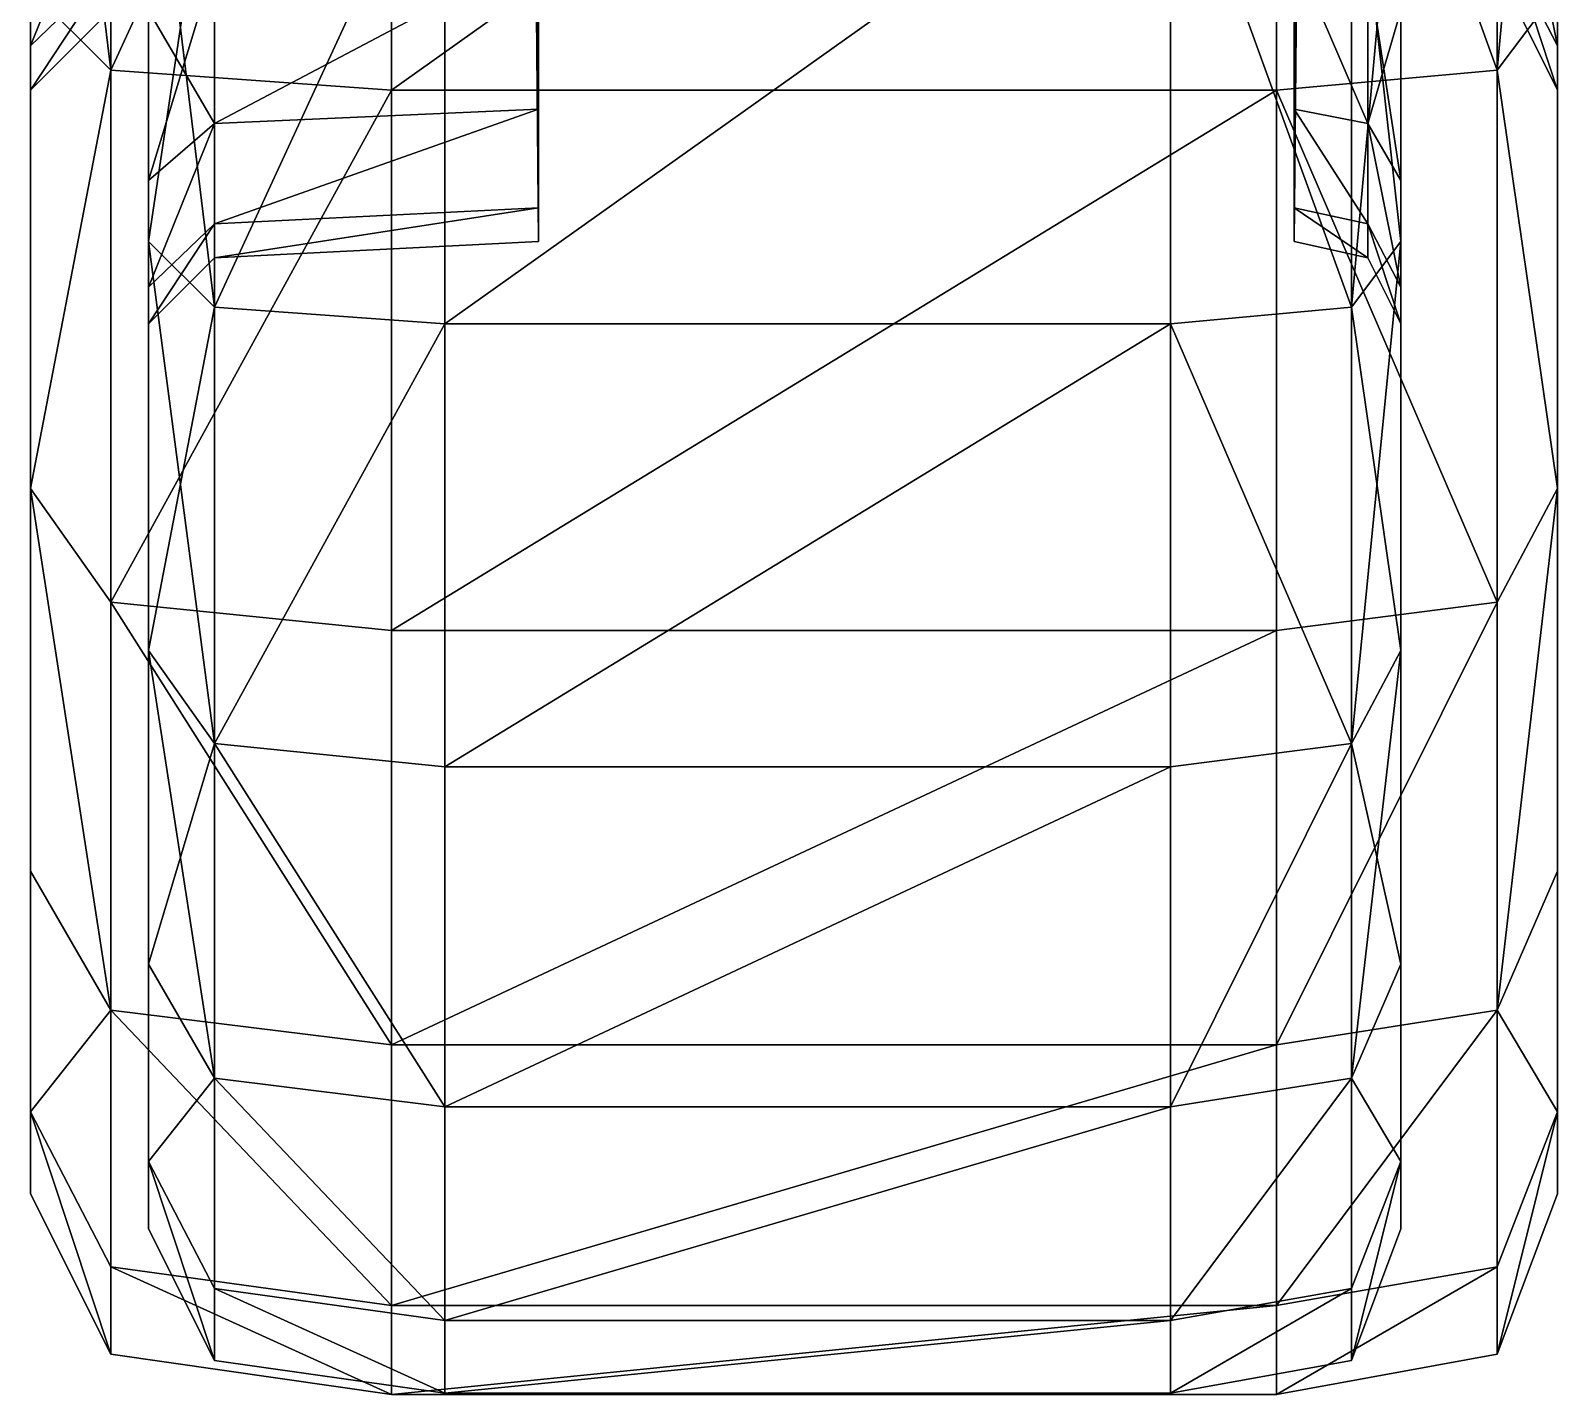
# Model space of a CAD drawing. Extents: x -1.01 to 1.01, y 0 to 4.77.
# Drawn here: x -0.9713 to -0.6735, y 0 to 0.266 of the extents above; entities that cross this region are included whole.
import ezdxf

# ---------------------------------------------------------------- set-up
doc = ezdxf.new("R2010")
doc.units = 0

msp = doc.modelspace()

# ---------------------------------------------------------------- linework, layer by layer
for points in [[(-0.872226, 0.224838, -2.41895), (-0.873975, 0.417357, -2.41895), (-0.872226, 0.231399, -2.369121)], [(-0.872226, 0.224838, -2.41895), (-0.872226, 0.231399, -2.46878), (-0.873975, 0.417357, -2.41895)], [(-0.872226, 0.231399, -2.46878), (-0.872226, 0.250632, -2.515213), (-0.873975, 0.417357, -2.41895)], [(-0.872226, 0.250632, -2.515213), (-0.872226, 0.281228, -2.555087), (-0.873975, 0.417357, -2.41895)], [(-0.872226, 0.250632, -2.322687), (-0.873975, 0.417357, -2.41895), (-0.872226, 0.281228, -2.282813)], [(-0.872226, 0.231399, -2.369121), (-0.873975, 0.417357, -2.41895), (-0.872226, 0.250632, -2.322687)], [(-0.724879, 0.224838, -2.41895), (-0.724879, 0.231399, -2.369121), (-0.723064, 0.417357, -2.418946)], [(-0.724879, 0.224838, -2.41895), (-0.723064, 0.417357, -2.418946), (-0.724879, 0.231399, -2.46878)], [(-0.724879, 0.231399, -2.46878), (-0.723064, 0.417357, -2.418946), (-0.724879, 0.250632, -2.515213)], [(-0.724879, 0.250632, -2.515213), (-0.723064, 0.417357, -2.418946), (-0.724879, 0.281228, -2.555087)], [(-0.724879, 0.250632, -2.322687), (-0.724879, 0.281228, -2.282813), (-0.723064, 0.417357, -2.418946)], [(-0.724879, 0.231399, -2.369121), (-0.724879, 0.250632, -2.322687), (-0.723064, 0.417357, -2.418946)], [(-0.955684, 0.258267, 0.264794), (-0.971336, 0.27392, 0.237683), (-0.971336, 0.387173, 0.284594)], [(-0.955684, 0.258267, 0.264794), (-0.971336, 0.387173, 0.284594), (-0.955684, 0.37907, 0.314832)], [(-0.955684, 0.258267, -0.602759), (-0.955684, 0.37907, -0.652797), (-0.971336, 0.387173, -0.622559)], [(-0.955684, 0.258267, -0.602759), (-0.971336, 0.387173, -0.622559), (-0.971336, 0.27392, -0.575648)], [(-0.685236, 0.258267, 0.264794), (-0.685236, 0.37907, 0.314832), (-0.673497, 0.387173, 0.284594)], [(-0.685236, 0.258267, 0.264794), (-0.673497, 0.387173, 0.284594), (-0.673497, 0.27392, 0.237683)], [(-0.685236, 0.258267, -0.602759), (-0.673497, 0.27392, -0.575648), (-0.673497, 0.387173, -0.622559)], [(-0.685236, 0.258267, -0.602759), (-0.673497, 0.387173, -0.622559), (-0.685236, 0.37907, -0.652797)], [(-0.971336, 0.176667, 0.163058), (-0.971336, 0.328853, 0.010873), (-0.971336, 0.381531, 0.051295)], [(-0.971336, 0.176667, 0.163058), (-0.971336, 0.381531, 0.051295), (-0.971336, 0.27392, 0.237683)], [(-0.971336, 0.176667, -0.501023), (-0.971336, 0.27392, -0.575648), (-0.971336, 0.381531, -0.38926)], [(-0.971336, 0.176667, -0.501023), (-0.971336, 0.381531, -0.38926), (-0.971336, 0.328853, -0.348838)], [(-0.673497, 0.176667, 0.163058), (-0.673497, 0.27392, 0.237683), (-0.673497, 0.381531, 0.051295)], [(-0.673497, 0.176667, 0.163058), (-0.673497, 0.381531, 0.051295), (-0.673497, 0.328853, 0.010873)], [(-0.673497, 0.176667, -0.501023), (-0.673497, 0.328853, -0.348838), (-0.673497, 0.381531, -0.38926)], [(-0.673497, 0.176667, -0.501023), (-0.673497, 0.381531, -0.38926), (-0.673497, 0.27392, -0.575648)], [(-0.955684, 0.258267, 0.264794), (-0.955684, 0.37907, 0.314832), (-0.9009, 0.377045, 0.322392)], [(-0.955684, 0.258267, -0.602759), (-0.9009, 0.377045, -0.660357), (-0.955684, 0.37907, -0.652797)], [(-0.685236, 0.258267, 0.264794), (-0.728281, 0.377045, 0.322392), (-0.685236, 0.37907, 0.314832)], [(-0.685236, 0.258267, -0.602759), (-0.685236, 0.37907, -0.652797), (-0.728281, 0.377045, -0.660357)], [(-0.9009, 0.254354, 0.271572), (-0.955684, 0.258267, 0.264794), (-0.9009, 0.377045, 0.322392)], [(-0.9009, 0.254354, -0.609537), (-0.9009, 0.377045, -0.660357), (-0.955684, 0.258267, -0.602759)], [(-0.728281, 0.254354, 0.271572), (-0.9009, 0.254354, 0.271572), (-0.728281, 0.377045, 0.322392)], [(-0.9009, 0.254354, 0.271572), (-0.9009, 0.377045, 0.322392), (-0.728281, 0.377045, 0.322392)], [(-0.728281, 0.254354, -0.609537), (-0.728281, 0.377045, -0.660357), (-0.9009, 0.254354, -0.609537)], [(-0.9009, 0.254354, -0.609537), (-0.728281, 0.377045, -0.660357), (-0.9009, 0.377045, -0.660357)], [(-0.728281, 0.254354, 0.271572), (-0.728281, 0.377045, 0.322392), (-0.685236, 0.258267, 0.264794)], [(-0.728281, 0.254354, -0.609537), (-0.685236, 0.258267, -0.602759), (-0.728281, 0.377045, -0.660357)], [(-0.971336, 0.102043, 0.065806), (-0.971336, 0.288431, -0.041805), (-0.971336, 0.328853, 0.010873)], [(-0.971336, 0.102043, 0.065806), (-0.971336, 0.328853, 0.010873), (-0.971336, 0.176667, 0.163058)], [(-0.971336, 0.102043, -0.403771), (-0.971336, 0.176667, -0.501023), (-0.971336, 0.328853, -0.348838)], [(-0.971336, 0.102043, -0.403771), (-0.971336, 0.328853, -0.348838), (-0.971336, 0.288431, -0.29616)], [(-0.673497, 0.102043, 0.065806), (-0.673497, 0.176667, 0.163058), (-0.673497, 0.328853, 0.010873)], [(-0.673497, 0.102043, 0.065806), (-0.673497, 0.328853, 0.010873), (-0.673497, 0.288431, -0.041805)], [(-0.673497, 0.102043, -0.403771), (-0.673497, 0.288431, -0.29616), (-0.673497, 0.328853, -0.348838)], [(-0.673497, 0.102043, -0.403771), (-0.673497, 0.328853, -0.348838), (-0.673497, 0.176667, -0.501023)], [(-0.935461, 0.212003, -2.063253), (-0.948296, 0.224838, -2.085485), (-0.948296, 0.317706, -2.047018)], [(-0.935461, 0.212003, -2.063253), (-0.948296, 0.317706, -2.047018), (-0.935461, 0.311062, -2.022222)], [(-0.948296, 0.224838, -2.085485), (-0.948296, 0.31308, -2.238323), (-0.948296, 0.317706, -2.047018)], [(-0.948296, 0.224838, -2.752416), (-0.935461, 0.311062, -2.815678), (-0.948296, 0.317706, -2.790883)], [(-0.948296, 0.224838, -2.752416), (-0.948296, 0.317706, -2.790883), (-0.948296, 0.31308, -2.599577)], [(-0.713694, 0.212003, -2.063253), (-0.713694, 0.311062, -2.022222), (-0.704068, 0.317706, -2.047018)], [(-0.713694, 0.212003, -2.063253), (-0.704068, 0.317706, -2.047018), (-0.704068, 0.224838, -2.085485)], [(-0.704068, 0.224838, -2.752416), (-0.704068, 0.317706, -2.790883), (-0.713694, 0.311062, -2.815678)], [(-0.704068, 0.224838, -2.085485), (-0.704068, 0.317706, -2.047018), (-0.704068, 0.31308, -2.238323)], [(-0.704068, 0.224838, -2.752416), (-0.704068, 0.31308, -2.599577), (-0.704068, 0.317706, -2.790883)], [(-0.948296, 0.145091, -2.146677), (-0.948296, 0.269883, -2.271469), (-0.948296, 0.31308, -2.238323)], [(-0.948296, 0.145091, -2.146677), (-0.948296, 0.31308, -2.238323), (-0.948296, 0.224838, -2.085485)], [(-0.948296, 0.145091, -2.691224), (-0.948296, 0.224838, -2.752416), (-0.948296, 0.31308, -2.599577)], [(-0.948296, 0.145091, -2.691224), (-0.948296, 0.31308, -2.599577), (-0.948296, 0.269883, -2.566432)], [(-0.704068, 0.145091, -2.146677), (-0.704068, 0.224838, -2.085485), (-0.704068, 0.31308, -2.238323)], [(-0.704068, 0.145091, -2.146677), (-0.704068, 0.31308, -2.238323), (-0.704068, 0.269883, -2.271469)], [(-0.704068, 0.145091, -2.691224), (-0.704068, 0.269883, -2.566432), (-0.704068, 0.31308, -2.599577)], [(-0.704068, 0.145091, -2.691224), (-0.704068, 0.31308, -2.599577), (-0.704068, 0.224838, -2.752416)], [(-0.935461, 0.212003, -2.774647), (-0.935461, 0.311062, -2.815678), (-0.948296, 0.224838, -2.752416)], [(-0.935461, 0.212003, -2.063253), (-0.935461, 0.311062, -2.022222), (-0.890538, 0.309401, -2.016023)], [(-0.935461, 0.212003, -2.774647), (-0.890538, 0.309401, -2.821877), (-0.935461, 0.311062, -2.815678)], [(-0.713694, 0.212003, -2.063253), (-0.748991, 0.309401, -2.016023), (-0.713694, 0.311062, -2.022222)], [(-0.713694, 0.212003, -2.774647), (-0.713694, 0.311062, -2.815678), (-0.748991, 0.309401, -2.821877)], [(-0.713694, 0.212003, -2.774647), (-0.704068, 0.224838, -2.752416), (-0.713694, 0.311062, -2.815678)], [(-0.890538, 0.208794, -2.057695), (-0.935461, 0.212003, -2.063253), (-0.890538, 0.309401, -2.016023)], [(-0.890538, 0.208794, -2.780205), (-0.890538, 0.309401, -2.821877), (-0.935461, 0.212003, -2.774647)], [(-0.748991, 0.208794, -2.057695), (-0.890538, 0.208794, -2.057695), (-0.748991, 0.309401, -2.016023)], [(-0.890538, 0.208794, -2.057695), (-0.890538, 0.309401, -2.016023), (-0.748991, 0.309401, -2.016023)], [(-0.748991, 0.208794, -2.780205), (-0.748991, 0.309401, -2.821877), (-0.890538, 0.208794, -2.780205)], [(-0.890538, 0.208794, -2.780205), (-0.748991, 0.309401, -2.821877), (-0.890538, 0.309401, -2.821877)], [(-0.748991, 0.208794, -2.057695), (-0.748991, 0.309401, -2.016023), (-0.713694, 0.212003, -2.063253)], [(-0.748991, 0.208794, -2.780205), (-0.713694, 0.212003, -2.774647), (-0.748991, 0.309401, -2.821877)], [(-0.971336, 0.263021, -0.103151), (-0.955684, 0.27814, -0.107202), (-0.955684, 0.301987, -0.049632)], [(-0.971336, 0.263021, -0.103151), (-0.955684, 0.301987, -0.049632), (-0.971336, 0.288431, -0.041805)], [(-0.971336, 0.263021, -0.234814), (-0.971336, 0.288431, -0.29616), (-0.955684, 0.301987, -0.288333)], [(-0.971336, 0.263021, -0.234814), (-0.955684, 0.301987, -0.288333), (-0.955684, 0.27814, -0.230763)], [(-0.673497, 0.263021, -0.103151), (-0.673497, 0.288431, -0.041805), (-0.681323, 0.301987, -0.049632)], [(-0.673497, 0.263021, -0.103151), (-0.681323, 0.301987, -0.049632), (-0.681323, 0.27814, -0.107202)], [(-0.673497, 0.263021, -0.234814), (-0.681323, 0.27814, -0.230763), (-0.681323, 0.301987, -0.288333)], [(-0.673497, 0.263021, -0.234814), (-0.681323, 0.301987, -0.288333), (-0.673497, 0.288431, -0.29616)], [(-0.971336, 0.102043, 0.065806), (-0.971336, 0.263021, -0.103151), (-0.971336, 0.288431, -0.041805)], [(-0.971336, 0.102043, -0.403771), (-0.971336, 0.288431, -0.29616), (-0.971336, 0.263021, -0.234814)], [(-0.673497, 0.102043, 0.065806), (-0.673497, 0.288431, -0.041805), (-0.673497, 0.263021, -0.103151)], [(-0.673497, 0.102043, -0.403771), (-0.673497, 0.263021, -0.234814), (-0.673497, 0.288431, -0.29616)], [(-0.935461, 0.247853, -2.321082), (-0.872226, 0.250632, -2.322687), (-0.872226, 0.281228, -2.282813)], [(-0.935461, 0.247853, -2.321082), (-0.872226, 0.281228, -2.282813), (-0.935461, 0.278959, -2.280544)], [(-0.935461, 0.247853, -2.516818), (-0.935461, 0.278959, -2.557356), (-0.872226, 0.281228, -2.555087)], [(-0.935461, 0.247853, -2.516818), (-0.872226, 0.281228, -2.555087), (-0.872226, 0.250632, -2.515213)], [(-0.710486, 0.247853, -2.321082), (-0.710486, 0.278959, -2.280544), (-0.724879, 0.281228, -2.282813)], [(-0.710486, 0.247853, -2.321082), (-0.724879, 0.281228, -2.282813), (-0.724879, 0.250632, -2.322687)], [(-0.710486, 0.247853, -2.516818), (-0.724879, 0.250632, -2.515213), (-0.724879, 0.281228, -2.555087)], [(-0.710486, 0.247853, -2.516818), (-0.724879, 0.281228, -2.555087), (-0.710486, 0.278959, -2.557356)], [(-0.971336, 0.254354, -0.168983), (-0.955684, 0.270007, -0.168983), (-0.955684, 0.27814, -0.107202)], [(-0.971336, 0.254354, -0.168983), (-0.955684, 0.27814, -0.107202), (-0.971336, 0.263021, -0.103151)], [(-0.971336, 0.254354, -0.168983), (-0.971336, 0.263021, -0.234814), (-0.955684, 0.27814, -0.230763)], [(-0.971336, 0.254354, -0.168983), (-0.955684, 0.27814, -0.230763), (-0.955684, 0.270007, -0.168983)], [(-0.935461, 0.247853, -2.321082), (-0.935461, 0.278959, -2.280544), (-0.948296, 0.269883, -2.271469)], [(-0.948296, 0.236738, -2.523235), (-0.948296, 0.269883, -2.566432), (-0.935461, 0.278959, -2.557356)], [(-0.948296, 0.236738, -2.523235), (-0.935461, 0.278959, -2.557356), (-0.935461, 0.247853, -2.516818)], [(-0.710486, 0.247853, -2.321082), (-0.704068, 0.269883, -2.271469), (-0.710486, 0.278959, -2.280544)], [(-0.704068, 0.236738, -2.523235), (-0.710486, 0.247853, -2.516818), (-0.710486, 0.278959, -2.557356)], [(-0.704068, 0.236738, -2.523235), (-0.710486, 0.278959, -2.557356), (-0.704068, 0.269883, -2.566432)], [(-0.673497, 0.254354, -0.168983), (-0.673497, 0.263021, -0.103151), (-0.681323, 0.27814, -0.107202)], [(-0.673497, 0.254354, -0.168983), (-0.681323, 0.27814, -0.107202), (-0.681323, 0.270007, -0.168983)], [(-0.673497, 0.254354, -0.168983), (-0.681323, 0.270007, -0.168983), (-0.681323, 0.27814, -0.230763)], [(-0.673497, 0.254354, -0.168983), (-0.681323, 0.27814, -0.230763), (-0.673497, 0.263021, -0.234814)], [(-0.971336, 0.176667, 0.163058), (-0.971336, 0.27392, 0.237683), (-0.955684, 0.258267, 0.264794)], [(-0.971336, 0.176667, -0.501023), (-0.955684, 0.258267, -0.602759), (-0.971336, 0.27392, -0.575648)], [(-0.673497, 0.176667, 0.163058), (-0.685236, 0.258267, 0.264794), (-0.673497, 0.27392, 0.237683)], [(-0.673497, 0.176667, -0.501023), (-0.673497, 0.27392, -0.575648), (-0.685236, 0.258267, -0.602759)], [(-0.948296, 0.083899, -2.226424), (-0.948296, 0.236738, -2.314665), (-0.948296, 0.269883, -2.271469)], [(-0.948296, 0.083899, -2.226424), (-0.948296, 0.269883, -2.271469), (-0.948296, 0.145091, -2.146677)], [(-0.948296, 0.236738, -2.314665), (-0.935461, 0.247853, -2.321082), (-0.948296, 0.269883, -2.271469)], [(-0.948296, 0.083899, -2.611477), (-0.948296, 0.145091, -2.691224), (-0.948296, 0.269883, -2.566432)], [(-0.948296, 0.083899, -2.611477), (-0.948296, 0.269883, -2.566432), (-0.948296, 0.236738, -2.523235)], [(-0.704068, 0.236738, -2.314665), (-0.704068, 0.269883, -2.271469), (-0.710486, 0.247853, -2.321082)], [(-0.704068, 0.083899, -2.226424), (-0.704068, 0.145091, -2.146677), (-0.704068, 0.269883, -2.271469)], [(-0.704068, 0.083899, -2.226424), (-0.704068, 0.269883, -2.271469), (-0.704068, 0.236738, -2.314665)], [(-0.704068, 0.083899, -2.611477), (-0.704068, 0.236738, -2.523235), (-0.704068, 0.269883, -2.566432)], [(-0.704068, 0.083899, -2.611477), (-0.704068, 0.269883, -2.566432), (-0.704068, 0.145091, -2.691224)], [(-0.971336, 0.055132, -0.047447), (-0.971336, 0.263021, -0.103151), (-0.971336, 0.102043, 0.065806)], [(-0.971336, 0.055132, -0.047447), (-0.971336, 0.254354, -0.168983), (-0.971336, 0.263021, -0.103151)], [(-0.971336, 0.055132, -0.290518), (-0.971336, 0.263021, -0.234814), (-0.971336, 0.254354, -0.168983)], [(-0.971336, 0.055132, -0.290518), (-0.971336, 0.102043, -0.403771), (-0.971336, 0.263021, -0.234814)], [(-0.673497, 0.055132, -0.047447), (-0.673497, 0.102043, 0.065806), (-0.673497, 0.263021, -0.103151)], [(-0.673497, 0.055132, -0.047447), (-0.673497, 0.263021, -0.103151), (-0.673497, 0.254354, -0.168983)], [(-0.673497, 0.055132, -0.290518), (-0.673497, 0.254354, -0.168983), (-0.673497, 0.263021, -0.234814)], [(-0.673497, 0.055132, -0.290518), (-0.673497, 0.263021, -0.234814), (-0.673497, 0.102043, -0.403771)], [(-0.955684, 0.154531, 0.185195), (-0.971336, 0.176667, 0.163058), (-0.955684, 0.258267, 0.264794)], [(-0.955684, 0.154531, -0.52316), (-0.955684, 0.258267, -0.602759), (-0.971336, 0.176667, -0.501023)], [(-0.955684, 0.154531, 0.185195), (-0.955684, 0.258267, 0.264794), (-0.9009, 0.254354, 0.271572)], [(-0.955684, 0.154531, -0.52316), (-0.9009, 0.254354, -0.609537), (-0.955684, 0.258267, -0.602759)], [(-0.685236, 0.154531, 0.185195), (-0.728281, 0.254354, 0.271572), (-0.685236, 0.258267, 0.264794)], [(-0.685236, 0.154531, -0.52316), (-0.685236, 0.258267, -0.602759), (-0.728281, 0.254354, -0.609537)], [(-0.685236, 0.154531, 0.185195), (-0.685236, 0.258267, 0.264794), (-0.673497, 0.176667, 0.163058)], [(-0.685236, 0.154531, -0.52316), (-0.673497, 0.176667, -0.501023), (-0.685236, 0.258267, -0.602759)], [(-0.971336, 0.039131, -0.168983), (-0.971336, 0.254354, -0.168983), (-0.971336, 0.055132, -0.047447)], [(-0.971336, 0.039131, -0.168983), (-0.971336, 0.055132, -0.290518), (-0.971336, 0.254354, -0.168983)], [(-0.9009, 0.148997, 0.190728), (-0.955684, 0.154531, 0.185195), (-0.9009, 0.254354, 0.271572)], [(-0.9009, 0.148997, -0.528694), (-0.9009, 0.254354, -0.609537), (-0.955684, 0.154531, -0.52316)], [(-0.728281, 0.148997, 0.190728), (-0.9009, 0.148997, 0.190728), (-0.728281, 0.254354, 0.271572)], [(-0.9009, 0.148997, 0.190728), (-0.9009, 0.254354, 0.271572), (-0.728281, 0.254354, 0.271572)], [(-0.728281, 0.148997, -0.528694), (-0.728281, 0.254354, -0.609537), (-0.9009, 0.148997, -0.528694)], [(-0.9009, 0.148997, -0.528694), (-0.728281, 0.254354, -0.609537), (-0.9009, 0.254354, -0.609537)], [(-0.728281, 0.148997, 0.190728), (-0.728281, 0.254354, 0.271572), (-0.685236, 0.154531, 0.185195)], [(-0.728281, 0.148997, -0.528694), (-0.685236, 0.154531, -0.52316), (-0.728281, 0.254354, -0.609537)], [(-0.673497, 0.039131, -0.168983), (-0.673497, 0.055132, -0.047447), (-0.673497, 0.254354, -0.168983)], [(-0.673497, 0.039131, -0.168983), (-0.673497, 0.254354, -0.168983), (-0.673497, 0.055132, -0.290518)], [(-0.935461, 0.228299, -2.36829), (-0.872226, 0.231399, -2.369121), (-0.872226, 0.250632, -2.322687)], [(-0.935461, 0.228299, -2.36829), (-0.872226, 0.250632, -2.322687), (-0.935461, 0.247853, -2.321082)], [(-0.935461, 0.228299, -2.46961), (-0.935461, 0.247853, -2.516818), (-0.872226, 0.250632, -2.515213)], [(-0.935461, 0.228299, -2.46961), (-0.872226, 0.250632, -2.515213), (-0.872226, 0.231399, -2.46878)], [(-0.710486, 0.228299, -2.36829), (-0.710486, 0.247853, -2.321082), (-0.724879, 0.250632, -2.322687)], [(-0.710486, 0.228299, -2.36829), (-0.724879, 0.250632, -2.322687), (-0.724879, 0.231399, -2.369121)], [(-0.710486, 0.228299, -2.46961), (-0.724879, 0.231399, -2.46878), (-0.724879, 0.250632, -2.515213)], [(-0.710486, 0.228299, -2.46961), (-0.724879, 0.250632, -2.515213), (-0.710486, 0.247853, -2.516818)], [(-0.948296, 0.215901, -2.364968), (-0.935461, 0.228299, -2.36829), (-0.935461, 0.247853, -2.321082)], [(-0.948296, 0.215901, -2.364968), (-0.935461, 0.247853, -2.321082), (-0.948296, 0.236738, -2.314665)], [(-0.948296, 0.215901, -2.472932), (-0.948296, 0.236738, -2.523235), (-0.935461, 0.247853, -2.516818)], [(-0.948296, 0.215901, -2.472932), (-0.935461, 0.247853, -2.516818), (-0.935461, 0.228299, -2.46961)], [(-0.704068, 0.215901, -2.364968), (-0.704068, 0.236738, -2.314665), (-0.710486, 0.247853, -2.321082)], [(-0.704068, 0.215901, -2.364968), (-0.710486, 0.247853, -2.321082), (-0.710486, 0.228299, -2.36829)], [(-0.704068, 0.215901, -2.472932), (-0.710486, 0.228299, -2.46961), (-0.710486, 0.247853, -2.516818)], [(-0.704068, 0.215901, -2.472932), (-0.710486, 0.247853, -2.516818), (-0.704068, 0.236738, -2.523235)], [(-0.948296, 0.083899, -2.226424), (-0.948296, 0.215901, -2.364968), (-0.948296, 0.236738, -2.314665)], [(-0.948296, 0.083899, -2.611477), (-0.948296, 0.236738, -2.523235), (-0.948296, 0.215901, -2.472932)], [(-0.704068, 0.083899, -2.226424), (-0.704068, 0.236738, -2.314665), (-0.704068, 0.215901, -2.364968)], [(-0.704068, 0.083899, -2.611477), (-0.704068, 0.215901, -2.472932), (-0.704068, 0.236738, -2.523235)], [(-0.935461, 0.22163, -2.41895), (-0.872226, 0.224838, -2.41895), (-0.872226, 0.231399, -2.369121)], [(-0.935461, 0.22163, -2.41895), (-0.872226, 0.231399, -2.369121), (-0.935461, 0.228299, -2.36829)], [(-0.935461, 0.22163, -2.41895), (-0.935461, 0.228299, -2.46961), (-0.872226, 0.231399, -2.46878)], [(-0.935461, 0.22163, -2.41895), (-0.872226, 0.231399, -2.46878), (-0.872226, 0.224838, -2.41895)], [(-0.710486, 0.22163, -2.41895), (-0.710486, 0.228299, -2.36829), (-0.724879, 0.231399, -2.369121)], [(-0.710486, 0.22163, -2.41895), (-0.724879, 0.231399, -2.369121), (-0.724879, 0.224838, -2.41895)], [(-0.710486, 0.22163, -2.41895), (-0.724879, 0.224838, -2.41895), (-0.724879, 0.231399, -2.46878)], [(-0.710486, 0.22163, -2.41895), (-0.724879, 0.231399, -2.46878), (-0.710486, 0.228299, -2.46961)], [(-0.948296, 0.208794, -2.41895), (-0.935461, 0.22163, -2.41895), (-0.935461, 0.228299, -2.36829)], [(-0.948296, 0.208794, -2.41895), (-0.935461, 0.228299, -2.36829), (-0.948296, 0.215901, -2.364968)], [(-0.948296, 0.208794, -2.41895), (-0.948296, 0.215901, -2.472932), (-0.935461, 0.228299, -2.46961)], [(-0.948296, 0.208794, -2.41895), (-0.935461, 0.228299, -2.46961), (-0.935461, 0.22163, -2.41895)], [(-0.704068, 0.208794, -2.41895), (-0.704068, 0.215901, -2.364968), (-0.710486, 0.228299, -2.36829)], [(-0.704068, 0.208794, -2.41895), (-0.710486, 0.228299, -2.36829), (-0.710486, 0.22163, -2.41895)], [(-0.704068, 0.208794, -2.41895), (-0.710486, 0.22163, -2.41895), (-0.710486, 0.228299, -2.46961)], [(-0.704068, 0.208794, -2.41895), (-0.710486, 0.228299, -2.46961), (-0.704068, 0.215901, -2.472932)], [(-0.948296, 0.145091, -2.146677), (-0.948296, 0.224838, -2.085485), (-0.935461, 0.212003, -2.063253)], [(-0.935461, 0.12694, -2.709375), (-0.935461, 0.212003, -2.774647), (-0.948296, 0.224838, -2.752416)], [(-0.935461, 0.12694, -2.709375), (-0.948296, 0.224838, -2.752416), (-0.948296, 0.145091, -2.691224)], [(-0.704068, 0.145091, -2.146677), (-0.713694, 0.212003, -2.063253), (-0.704068, 0.224838, -2.085485)], [(-0.713694, 0.12694, -2.709375), (-0.704068, 0.145091, -2.691224), (-0.704068, 0.224838, -2.752416)], [(-0.713694, 0.12694, -2.709375), (-0.704068, 0.224838, -2.752416), (-0.713694, 0.212003, -2.774647)], [(-0.948296, 0.045432, -2.319291), (-0.948296, 0.215901, -2.364968), (-0.948296, 0.083899, -2.226424)], [(-0.948296, 0.045432, -2.319291), (-0.948296, 0.208794, -2.41895), (-0.948296, 0.215901, -2.364968)], [(-0.948296, 0.045432, -2.518609), (-0.948296, 0.215901, -2.472932), (-0.948296, 0.208794, -2.41895)], [(-0.948296, 0.045432, -2.518609), (-0.948296, 0.083899, -2.611477), (-0.948296, 0.215901, -2.472932)], [(-0.704068, 0.045432, -2.319291), (-0.704068, 0.083899, -2.226424), (-0.704068, 0.215901, -2.364968)], [(-0.704068, 0.045432, -2.319291), (-0.704068, 0.215901, -2.364968), (-0.704068, 0.208794, -2.41895)], [(-0.704068, 0.045432, -2.518609), (-0.704068, 0.208794, -2.41895), (-0.704068, 0.215901, -2.472932)], [(-0.704068, 0.045432, -2.518609), (-0.704068, 0.215901, -2.472932), (-0.704068, 0.083899, -2.611477)], [(-0.935461, 0.12694, -2.128525), (-0.948296, 0.145091, -2.146677), (-0.935461, 0.212003, -2.063253)], [(-0.935461, 0.12694, -2.128525), (-0.935461, 0.212003, -2.063253), (-0.890538, 0.208794, -2.057695)], [(-0.935461, 0.12694, -2.709375), (-0.890538, 0.208794, -2.780205), (-0.935461, 0.212003, -2.774647)], [(-0.713694, 0.12694, -2.128525), (-0.748991, 0.208794, -2.057695), (-0.713694, 0.212003, -2.063253)], [(-0.713694, 0.12694, -2.709375), (-0.713694, 0.212003, -2.774647), (-0.748991, 0.208794, -2.780205)], [(-0.713694, 0.12694, -2.128525), (-0.713694, 0.212003, -2.063253), (-0.704068, 0.145091, -2.146677)], [(-0.948296, 0.032312, -2.41895), (-0.948296, 0.208794, -2.41895), (-0.948296, 0.045432, -2.319291)], [(-0.948296, 0.032312, -2.41895), (-0.948296, 0.045432, -2.518609), (-0.948296, 0.208794, -2.41895)], [(-0.890538, 0.122402, -2.123987), (-0.935461, 0.12694, -2.128525), (-0.890538, 0.208794, -2.057695)], [(-0.890538, 0.122402, -2.713913), (-0.890538, 0.208794, -2.780205), (-0.935461, 0.12694, -2.709375)], [(-0.748991, 0.122402, -2.123987), (-0.890538, 0.122402, -2.123987), (-0.748991, 0.208794, -2.057695)], [(-0.890538, 0.122402, -2.123987), (-0.890538, 0.208794, -2.057695), (-0.748991, 0.208794, -2.057695)], [(-0.748991, 0.122402, -2.713913), (-0.748991, 0.208794, -2.780205), (-0.890538, 0.122402, -2.713913)], [(-0.890538, 0.122402, -2.713913), (-0.748991, 0.208794, -2.780205), (-0.890538, 0.208794, -2.780205)], [(-0.748991, 0.122402, -2.123987), (-0.748991, 0.208794, -2.057695), (-0.713694, 0.12694, -2.128525)], [(-0.748991, 0.122402, -2.713913), (-0.713694, 0.12694, -2.709375), (-0.748991, 0.208794, -2.780205)], [(-0.704068, 0.032312, -2.41895), (-0.704068, 0.045432, -2.319291), (-0.704068, 0.208794, -2.41895)], [(-0.704068, 0.032312, -2.41895), (-0.704068, 0.208794, -2.41895), (-0.704068, 0.045432, -2.518609)], [(-0.955684, 0.074932, 0.081458), (-0.971336, 0.102043, 0.065806), (-0.971336, 0.176667, 0.163058)], [(-0.955684, 0.074932, 0.081458), (-0.971336, 0.176667, 0.163058), (-0.955684, 0.154531, 0.185195)], [(-0.955684, 0.074932, -0.419424), (-0.955684, 0.154531, -0.52316), (-0.971336, 0.176667, -0.501023)], [(-0.955684, 0.074932, -0.419424), (-0.971336, 0.176667, -0.501023), (-0.971336, 0.102043, -0.403771)], [(-0.685236, 0.074932, 0.081458), (-0.685236, 0.154531, 0.185195), (-0.673497, 0.176667, 0.163058)], [(-0.685236, 0.074932, 0.081458), (-0.673497, 0.176667, 0.163058), (-0.673497, 0.102043, 0.065806)], [(-0.685236, 0.074932, -0.419424), (-0.673497, 0.102043, -0.403771), (-0.673497, 0.176667, -0.501023)], [(-0.685236, 0.074932, -0.419424), (-0.673497, 0.176667, -0.501023), (-0.685236, 0.154531, -0.52316)], [(-0.9009, 0.068154, 0.085372), (-0.955684, 0.074932, 0.081458), (-0.955684, 0.154531, 0.185195)], [(-0.9009, 0.068154, 0.085372), (-0.955684, 0.154531, 0.185195), (-0.9009, 0.148997, 0.190728)], [(-0.9009, 0.068154, -0.423337), (-0.9009, 0.148997, -0.528694), (-0.955684, 0.154531, -0.52316)], [(-0.9009, 0.068154, -0.423337), (-0.955684, 0.154531, -0.52316), (-0.955684, 0.074932, -0.419424)], [(-0.728281, 0.068154, 0.085372), (-0.728281, 0.148997, 0.190728), (-0.685236, 0.154531, 0.185195)], [(-0.728281, 0.068154, 0.085372), (-0.685236, 0.154531, 0.185195), (-0.685236, 0.074932, 0.081458)], [(-0.728281, 0.068154, -0.423337), (-0.685236, 0.074932, -0.419424), (-0.685236, 0.154531, -0.52316)], [(-0.728281, 0.068154, -0.423337), (-0.685236, 0.154531, -0.52316), (-0.728281, 0.148997, -0.528694)], [(-0.728281, 0.068154, 0.085372), (-0.9009, 0.068154, 0.085372), (-0.728281, 0.148997, 0.190728)], [(-0.9009, 0.068154, 0.085372), (-0.9009, 0.148997, 0.190728), (-0.728281, 0.148997, 0.190728)], [(-0.728281, 0.068154, -0.423337), (-0.728281, 0.148997, -0.528694), (-0.9009, 0.068154, -0.423337)], [(-0.9009, 0.068154, -0.423337), (-0.728281, 0.148997, -0.528694), (-0.9009, 0.148997, -0.528694)], [(-0.948296, 0.083899, -2.226424), (-0.948296, 0.145091, -2.146677), (-0.935461, 0.12694, -2.128525)], [(-0.935461, 0.061668, -2.624312), (-0.935461, 0.12694, -2.709375), (-0.948296, 0.145091, -2.691224)], [(-0.935461, 0.061668, -2.624312), (-0.948296, 0.145091, -2.691224), (-0.948296, 0.083899, -2.611477)], [(-0.704068, 0.083899, -2.226424), (-0.713694, 0.12694, -2.128525), (-0.704068, 0.145091, -2.146677)], [(-0.713694, 0.061668, -2.624312), (-0.704068, 0.083899, -2.611477), (-0.704068, 0.145091, -2.691224)], [(-0.713694, 0.061668, -2.624312), (-0.704068, 0.145091, -2.691224), (-0.713694, 0.12694, -2.709375)], [(-0.935461, 0.061668, -2.213589), (-0.948296, 0.083899, -2.226424), (-0.935461, 0.12694, -2.128525)], [(-0.890538, 0.05611, -2.21038), (-0.935461, 0.061668, -2.213589), (-0.935461, 0.12694, -2.128525)], [(-0.890538, 0.05611, -2.21038), (-0.935461, 0.12694, -2.128525), (-0.890538, 0.122402, -2.123987)], [(-0.890538, 0.05611, -2.627521), (-0.890538, 0.122402, -2.713913), (-0.935461, 0.12694, -2.709375)], [(-0.890538, 0.05611, -2.627521), (-0.935461, 0.12694, -2.709375), (-0.935461, 0.061668, -2.624312)], [(-0.748991, 0.05611, -2.21038), (-0.748991, 0.122402, -2.123987), (-0.713694, 0.12694, -2.128525)], [(-0.748991, 0.05611, -2.21038), (-0.713694, 0.12694, -2.128525), (-0.713694, 0.061668, -2.213589)], [(-0.748991, 0.05611, -2.627521), (-0.713694, 0.061668, -2.624312), (-0.713694, 0.12694, -2.709375)], [(-0.748991, 0.05611, -2.627521), (-0.713694, 0.12694, -2.709375), (-0.748991, 0.122402, -2.713913)], [(-0.713694, 0.061668, -2.213589), (-0.713694, 0.12694, -2.128525), (-0.704068, 0.083899, -2.226424)], [(-0.748991, 0.05611, -2.21038), (-0.890538, 0.05611, -2.21038), (-0.748991, 0.122402, -2.123987)], [(-0.890538, 0.05611, -2.21038), (-0.890538, 0.122402, -2.123987), (-0.748991, 0.122402, -2.123987)], [(-0.748991, 0.05611, -2.627521), (-0.748991, 0.122402, -2.713913), (-0.890538, 0.05611, -2.627521)], [(-0.890538, 0.05611, -2.627521), (-0.748991, 0.122402, -2.713913), (-0.890538, 0.122402, -2.713913)], [(-0.971336, 0.055132, -0.047447), (-0.971336, 0.102043, 0.065806), (-0.955684, 0.074932, 0.081458)], [(-0.971336, 0.055132, -0.290518), (-0.955684, 0.074932, -0.419424), (-0.971336, 0.102043, -0.403771)], [(-0.673497, 0.055132, -0.047447), (-0.685236, 0.074932, 0.081458), (-0.673497, 0.102043, 0.065806)], [(-0.673497, 0.055132, -0.290518), (-0.673497, 0.102043, -0.403771), (-0.685236, 0.074932, -0.419424)], [(-0.948296, 0.045432, -2.319291), (-0.948296, 0.083899, -2.226424), (-0.935461, 0.061668, -2.213589)], [(-0.948296, 0.045432, -2.518609), (-0.935461, 0.061668, -2.624312), (-0.948296, 0.083899, -2.611477)], [(-0.704068, 0.045432, -2.319291), (-0.713694, 0.061668, -2.213589), (-0.704068, 0.083899, -2.226424)], [(-0.704068, 0.045432, -2.518609), (-0.704068, 0.083899, -2.611477), (-0.713694, 0.061668, -2.624312)], [(-0.955684, 0.024894, -0.039345), (-0.971336, 0.055132, -0.047447), (-0.955684, 0.074932, 0.081458)], [(-0.955684, 0.024894, -0.29862), (-0.955684, 0.074932, -0.419424), (-0.971336, 0.055132, -0.290518)], [(-0.9009, 0.017334, -0.037319), (-0.955684, 0.024894, -0.039345), (-0.955684, 0.074932, 0.081458)], [(-0.9009, 0.017334, -0.037319), (-0.955684, 0.074932, 0.081458), (-0.9009, 0.068154, 0.085372)], [(-0.9009, 0.017334, -0.300646), (-0.9009, 0.068154, -0.423337), (-0.955684, 0.074932, -0.419424)], [(-0.9009, 0.017334, -0.300646), (-0.955684, 0.074932, -0.419424), (-0.955684, 0.024894, -0.29862)], [(-0.728281, 0.017334, -0.037319), (-0.728281, 0.068154, 0.085372), (-0.685236, 0.074932, 0.081458)], [(-0.728281, 0.017334, -0.037319), (-0.685236, 0.074932, 0.081458), (-0.685236, 0.024894, -0.039345)], [(-0.728281, 0.017334, -0.300646), (-0.685236, 0.024894, -0.29862), (-0.685236, 0.074932, -0.419424)], [(-0.728281, 0.017334, -0.300646), (-0.685236, 0.074932, -0.419424), (-0.728281, 0.068154, -0.423337)], [(-0.685236, 0.024894, -0.039345), (-0.685236, 0.074932, 0.081458), (-0.673497, 0.055132, -0.047447)], [(-0.685236, 0.024894, -0.29862), (-0.673497, 0.055132, -0.290518), (-0.685236, 0.074932, -0.419424)], [(-0.728281, 0.017334, -0.037319), (-0.9009, 0.017334, -0.037319), (-0.728281, 0.068154, 0.085372)], [(-0.9009, 0.017334, -0.037319), (-0.9009, 0.068154, 0.085372), (-0.728281, 0.068154, 0.085372)], [(-0.728281, 0.017334, -0.300646), (-0.728281, 0.068154, -0.423337), (-0.9009, 0.017334, -0.300646)], [(-0.9009, 0.017334, -0.300646), (-0.728281, 0.068154, -0.423337), (-0.9009, 0.068154, -0.423337)], [(-0.935461, 0.020637, -2.312647), (-0.948296, 0.045432, -2.319291), (-0.935461, 0.061668, -2.213589)], [(-0.935461, 0.020637, -2.525253), (-0.935461, 0.061668, -2.624312), (-0.948296, 0.045432, -2.518609)], [(-0.890538, 0.014438, -2.310986), (-0.935461, 0.020637, -2.312647), (-0.935461, 0.061668, -2.213589)], [(-0.890538, 0.014438, -2.310986), (-0.935461, 0.061668, -2.213589), (-0.890538, 0.05611, -2.21038)], [(-0.890538, 0.014438, -2.526914), (-0.890538, 0.05611, -2.627521), (-0.935461, 0.061668, -2.624312)], [(-0.890538, 0.014438, -2.526914), (-0.935461, 0.061668, -2.624312), (-0.935461, 0.020637, -2.525253)], [(-0.748991, 0.014438, -2.310986), (-0.748991, 0.05611, -2.21038), (-0.713694, 0.061668, -2.213589)], [(-0.748991, 0.014438, -2.310986), (-0.713694, 0.061668, -2.213589), (-0.713694, 0.020637, -2.312647)], [(-0.748991, 0.014438, -2.526914), (-0.713694, 0.020637, -2.525253), (-0.713694, 0.061668, -2.624312)], [(-0.748991, 0.014438, -2.526914), (-0.713694, 0.061668, -2.624312), (-0.748991, 0.05611, -2.627521)], [(-0.713694, 0.020637, -2.312647), (-0.713694, 0.061668, -2.213589), (-0.704068, 0.045432, -2.319291)], [(-0.713694, 0.020637, -2.525253), (-0.704068, 0.045432, -2.518609), (-0.713694, 0.061668, -2.624312)], [(-0.955684, 0.007826, -0.168983), (-0.971336, 0.039131, -0.168983), (-0.971336, 0.055132, -0.047447)], [(-0.955684, 0.007826, -0.168983), (-0.971336, 0.055132, -0.047447), (-0.955684, 0.024894, -0.039345)], [(-0.955684, 0.007826, -0.168983), (-0.955684, 0.024894, -0.29862), (-0.971336, 0.055132, -0.290518)], [(-0.955684, 0.007826, -0.168983), (-0.971336, 0.055132, -0.290518), (-0.971336, 0.039131, -0.168983)], [(-0.748991, 0.014438, -2.310986), (-0.890538, 0.014438, -2.310986), (-0.748991, 0.05611, -2.21038)], [(-0.890538, 0.014438, -2.310986), (-0.890538, 0.05611, -2.21038), (-0.748991, 0.05611, -2.21038)], [(-0.748991, 0.014438, -2.526914), (-0.748991, 0.05611, -2.627521), (-0.890538, 0.014438, -2.526914)], [(-0.890538, 0.014438, -2.526914), (-0.748991, 0.05611, -2.627521), (-0.890538, 0.05611, -2.627521)], [(-0.685236, 0.007826, -0.168983), (-0.685236, 0.024894, -0.039345), (-0.673497, 0.055132, -0.047447)], [(-0.685236, 0.007826, -0.168983), (-0.673497, 0.055132, -0.047447), (-0.673497, 0.039131, -0.168983)], [(-0.685236, 0.007826, -0.168983), (-0.673497, 0.039131, -0.168983), (-0.673497, 0.055132, -0.290518)], [(-0.685236, 0.007826, -0.168983), (-0.673497, 0.055132, -0.290518), (-0.685236, 0.024894, -0.29862)], [(-0.935461, 0.006642, -2.41895), (-0.948296, 0.032312, -2.41895), (-0.948296, 0.045432, -2.319291)], [(-0.935461, 0.006642, -2.41895), (-0.948296, 0.045432, -2.319291), (-0.935461, 0.020637, -2.312647)], [(-0.935461, 0.006642, -2.41895), (-0.935461, 0.020637, -2.525253), (-0.948296, 0.045432, -2.518609)], [(-0.935461, 0.006642, -2.41895), (-0.948296, 0.045432, -2.518609), (-0.948296, 0.032312, -2.41895)], [(-0.713694, 0.006642, -2.41895), (-0.713694, 0.020637, -2.312647), (-0.704068, 0.045432, -2.319291)], [(-0.713694, 0.006642, -2.41895), (-0.704068, 0.045432, -2.319291), (-0.704068, 0.032312, -2.41895)], [(-0.713694, 0.006642, -2.41895), (-0.704068, 0.032312, -2.41895), (-0.704068, 0.045432, -2.518609)], [(-0.713694, 0.006642, -2.41895), (-0.704068, 0.045432, -2.518609), (-0.713694, 0.020637, -2.525253)], [(-0.9009, 0, -0.168983), (-0.955684, 0.007826, -0.168983), (-0.955684, 0.024894, -0.039345)], [(-0.9009, 0, -0.168983), (-0.955684, 0.024894, -0.039345), (-0.9009, 0.017334, -0.037319)], [(-0.9009, 0, -0.168983), (-0.9009, 0.017334, -0.300646), (-0.955684, 0.024894, -0.29862)], [(-0.9009, 0, -0.168983), (-0.955684, 0.024894, -0.29862), (-0.955684, 0.007826, -0.168983)], [(-0.728281, 0, -0.168983), (-0.728281, 0.017334, -0.037319), (-0.685236, 0.024894, -0.039345)], [(-0.728281, 0, -0.168983), (-0.685236, 0.024894, -0.039345), (-0.685236, 0.007826, -0.168983)], [(-0.728281, 0, -0.168983), (-0.685236, 0.007826, -0.168983), (-0.685236, 0.024894, -0.29862)], [(-0.728281, 0, -0.168983), (-0.685236, 0.024894, -0.29862), (-0.728281, 0.017334, -0.300646)], [(-0.890538, 0.000224, -2.41895), (-0.935461, 0.006642, -2.41895), (-0.935461, 0.020637, -2.312647)], [(-0.890538, 0.000224, -2.41895), (-0.935461, 0.020637, -2.312647), (-0.890538, 0.014438, -2.310986)], [(-0.890538, 0.000224, -2.41895), (-0.890538, 0.014438, -2.526914), (-0.935461, 0.020637, -2.525253)], [(-0.890538, 0.000224, -2.41895), (-0.935461, 0.020637, -2.525253), (-0.935461, 0.006642, -2.41895)], [(-0.748991, 0.000224, -2.41895), (-0.748991, 0.014438, -2.310986), (-0.713694, 0.020637, -2.312647)], [(-0.748991, 0.000224, -2.41895), (-0.713694, 0.020637, -2.312647), (-0.713694, 0.006642, -2.41895)], [(-0.748991, 0.000224, -2.41895), (-0.713694, 0.006642, -2.41895), (-0.713694, 0.020637, -2.525253)], [(-0.748991, 0.000224, -2.41895), (-0.713694, 0.020637, -2.525253), (-0.748991, 0.014438, -2.526914)], [(-0.728281, 0, -0.168983), (-0.9009, 0, -0.168983), (-0.728281, 0.017334, -0.037319)], [(-0.9009, 0, -0.168983), (-0.9009, 0.017334, -0.037319), (-0.728281, 0.017334, -0.037319)], [(-0.728281, 0, -0.168983), (-0.728281, 0.017334, -0.300646), (-0.9009, 0, -0.168983)], [(-0.9009, 0, -0.168983), (-0.728281, 0.017334, -0.300646), (-0.9009, 0.017334, -0.300646)], [(-0.748991, 0.000224, -2.41895), (-0.890538, 0.000224, -2.41895), (-0.748991, 0.014438, -2.310986)], [(-0.890538, 0.000224, -2.41895), (-0.890538, 0.014438, -2.310986), (-0.748991, 0.014438, -2.310986)], [(-0.748991, 0.000224, -2.41895), (-0.748991, 0.014438, -2.526914), (-0.890538, 0.000224, -2.41895)], [(-0.890538, 0.000224, -2.41895), (-0.748991, 0.014438, -2.526914), (-0.890538, 0.014438, -2.526914)]]:
    msp.add_3dface(points)

doc.saveas('drawing.dxf')
